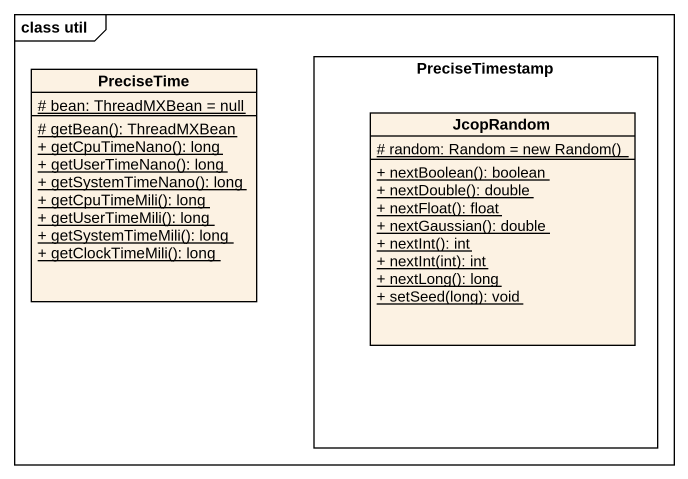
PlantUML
@startuml
mainframe class util
hide circle
hide empty members
skinparam classAttributeIconSize 0
class PreciseTime {
  {static} # bean: ThreadMXBean = null
  {static} # getBean(): ThreadMXBean
  {static} + getCpuTimeNano(): long
  {static} + getUserTimeNano(): long
  {static} + getSystemTimeNano(): long
  {static} + getCpuTimeMili(): long
  {static} + getUserTimeMili(): long
  {static} + getSystemTimeMili(): long
  {static} + getClockTimeMili(): long
}
rectangle PreciseTimestamp {
  class JcopRandom {
    {static} {field} # random: Random = new Random()
    {static} + nextBoolean(): boolean
    {static} + nextDouble(): double
    {static} + nextFloat(): float
    {static} + nextGaussian(): double
    {static} + nextInt(): int
    {static} + nextInt(int): int
    {static} + nextLong(): long
    {static} + setSeed(long): void
  }
}
@enduml
